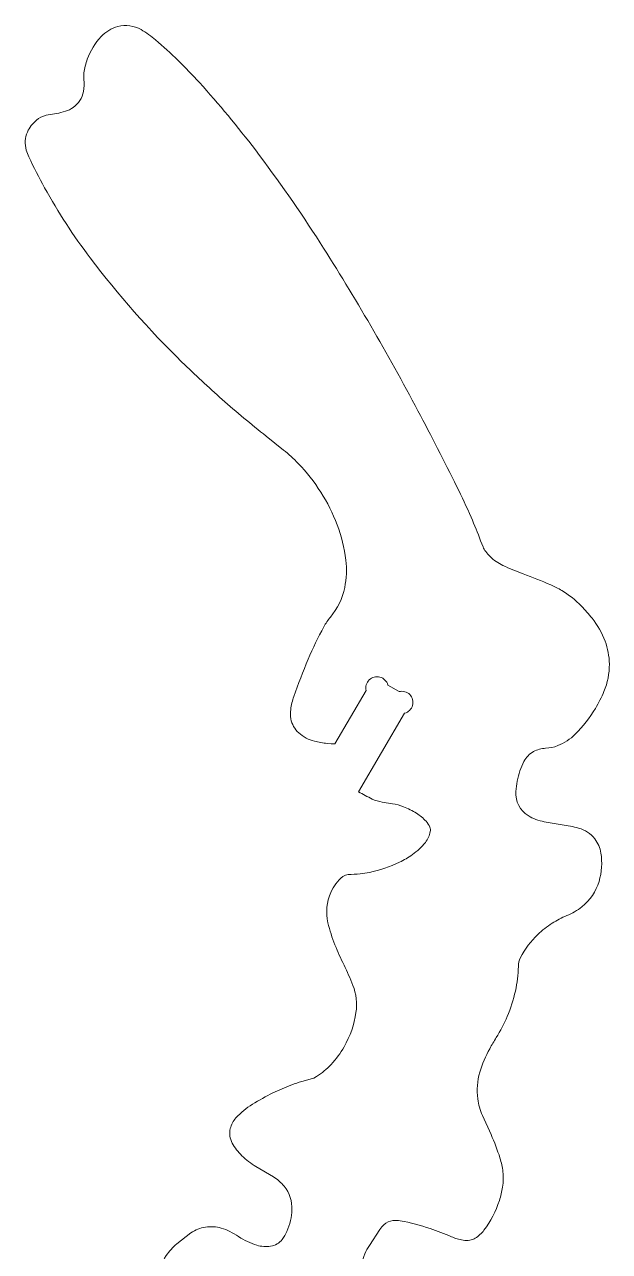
# Model space of a CAD drawing. Header units: centimetres. Extents: x -10.7 to 10.9, y -7.9 to 10.7.
# Drawn here: x -7.022 to -5.502, y 3.02 to 6.212 of the extents above; entities that cross this region are included whole.
import ezdxf

# ---------------------------------------------------------------- set-up
doc = ezdxf.new("R2010")
doc.units = ezdxf.units.CM
doc.header["$MEASUREMENT"] = 0
doc.layers.add('Capa 1', color=7, linetype='Continuous')

msp = doc.modelspace()

# ---------------------------------------------------------------- linework, layer by layer
at = {"layer": 'Capa 1', "color": 250, "lineweight": 18}
for points, knots in [([(-6.93954, 5.98072), (-6.93157, 5.98199), (-6.92371, 5.98382), (-6.91602, 5.98619), (-6.91602, 5.98619), (-6.90872, 5.98843), (-6.90185, 5.99182), (-6.89564, 5.99625), (-6.89564, 5.99625), (-6.88189, 6.00608), (-6.87248, 6.02084), (-6.86939, 6.03744), (-6.86939, 6.03744), (-6.86747, 6.04777), (-6.8671, 6.05833), (-6.86827, 6.06876), (-6.86827, 6.06876), (-6.86891, 6.07446), (-6.86883, 6.08022), (-6.868, 6.08588), (-6.868, 6.08588), (-6.86623, 6.09807), (-6.86329, 6.11005), (-6.85922, 6.12167), (-6.85922, 6.12167), (-6.85153, 6.14362), (-6.83936, 6.16371), (-6.82349, 6.1807), (-6.82349, 6.1807), (-6.8117, 6.19333), (-6.79657, 6.20233), (-6.77983, 6.20664), (-6.77983, 6.20664), (-6.75946, 6.2119), (-6.73786, 6.20904), (-6.71954, 6.19865), (-6.71954, 6.19865), (-6.70616, 6.19104), (-6.69353, 6.18215), (-6.68186, 6.1721), (-6.68186, 6.1721), (-6.64164, 6.13747), (-6.6036, 6.10038), (-6.56797, 6.06103), (-6.56797, 6.06103), (-6.51693, 6.00467), (-6.46834, 5.94612), (-6.42236, 5.88557), (-6.42236, 5.88557), (-6.36293, 5.8073), (-6.30674, 5.72664), (-6.25391, 5.64378), (-6.25391, 5.64378), (-6.16329, 5.50169), (-6.07849, 5.356), (-5.99969, 5.20705), (-5.99969, 5.20705), (-5.96514, 5.14173), (-5.93147, 5.07596), (-5.89871, 5.00971)], [0, 0, 0, 0, 0.0625, 0.0625, 0.0625, 0.0625, 0.125, 0.125, 0.125, 0.125, 0.1875, 0.1875, 0.1875, 0.1875, 0.25, 0.25, 0.25, 0.25, 0.3125, 0.3125, 0.3125, 0.3125, 0.375, 0.375, 0.375, 0.375, 0.4375, 0.4375, 0.4375, 0.4375, 0.5, 0.5, 0.5, 0.5, 0.5625, 0.5625, 0.5625, 0.5625, 0.625, 0.625, 0.625, 0.625, 0.6875, 0.6875, 0.6875, 0.6875, 0.75, 0.75, 0.75, 0.75, 0.8125, 0.8125, 0.8125, 0.8125, 0.875, 0.875, 0.875, 0.875, 1, 1, 1, 1]), ([(-6.39437, 5.14109), (-6.43331, 5.17207), (-6.47146, 5.20402), (-6.50879, 5.23692), (-6.50879, 5.23692), (-6.54442, 5.26831), (-6.57922, 5.30064), (-6.61315, 5.33385), (-6.61315, 5.33385), (-6.69917, 5.41809), (-6.77884, 5.50858), (-6.85149, 5.6046), (-6.85149, 5.6046), (-6.8954, 5.66265), (-6.93513, 5.72375), (-6.97035, 5.78747), (-6.97035, 5.78747), (-6.98484, 5.81367), (-6.9984, 5.84038), (-7.01101, 5.86755), (-7.01101, 5.86755), (-7.01369, 5.87335), (-7.01595, 5.87933), (-7.01776, 5.88545), (-7.01776, 5.88545), (-7.02235, 5.90093), (-7.02129, 5.91751), (-7.01476, 5.93227), (-7.01476, 5.93227), (-7.00946, 5.94424), (-7.00153, 5.95487), (-6.99155, 5.96334), (-6.99155, 5.96334), (-6.98425, 5.96953), (-6.97553, 5.9738), (-6.96617, 5.97579)], [0, 0, 0, 0, 0.1, 0.1, 0.1, 0.1, 0.2, 0.2, 0.2, 0.2, 0.3, 0.3, 0.3, 0.3, 0.4, 0.4, 0.4, 0.4, 0.5, 0.5, 0.5, 0.5, 0.6, 0.6, 0.6, 0.6, 0.7, 0.7, 0.7, 0.7, 0.8, 0.8, 0.8, 0.8, 1, 1, 1, 1]), ([(-6.23558, 4.34197), (-6.24674, 4.34302), (-6.25781, 4.34489), (-6.2687, 4.34754), (-6.2687, 4.34754), (-6.28405, 4.35128), (-6.29819, 4.35881), (-6.30983, 4.36947), (-6.30983, 4.36947), (-6.32043, 4.37916), (-6.32754, 4.39204), (-6.33013, 4.40616), (-6.33013, 4.40616), (-6.33157, 4.41406), (-6.33172, 4.42214), (-6.33061, 4.43009), (-6.33061, 4.43009), (-6.32898, 4.44164), (-6.32624, 4.453), (-6.3224, 4.46401), (-6.3224, 4.46401), (-6.31102, 4.49675), (-6.29858, 4.52911), (-6.28509, 4.56104), (-6.28509, 4.56104), (-6.27293, 4.58981), (-6.25937, 4.61797), (-6.24443, 4.64539), (-6.24443, 4.64539), (-6.23962, 4.6542), (-6.23396, 4.66249), (-6.22749, 4.67014), (-6.22749, 4.67014), (-6.20874, 4.69235), (-6.19588, 4.71892), (-6.19017, 4.74741), (-6.19017, 4.74741), (-6.18543, 4.77093), (-6.18445, 4.79506), (-6.18727, 4.8189), (-6.18727, 4.8189), (-6.19097, 4.85033), (-6.19857, 4.88118), (-6.20985, 4.91075), (-6.20985, 4.91075), (-6.23251, 4.97003), (-6.26683, 5.02421), (-6.3108, 5.06999), (-6.3108, 5.06999), (-6.32279, 5.08246), (-6.33557, 5.09414), (-6.34908, 5.10495)], [0, 0, 0, 0, 0.0714286, 0.0714286, 0.0714286, 0.0714286, 0.1428571, 0.1428571, 0.1428571, 0.1428571, 0.2142857, 0.2142857, 0.2142857, 0.2142857, 0.2857143, 0.2857143, 0.2857143, 0.2857143, 0.3571429, 0.3571429, 0.3571429, 0.3571429, 0.4285714, 0.4285714, 0.4285714, 0.4285714, 0.5, 0.5, 0.5, 0.5, 0.5714286, 0.5714286, 0.5714286, 0.5714286, 0.6428571, 0.6428571, 0.6428571, 0.6428571, 0.7142857, 0.7142857, 0.7142857, 0.7142857, 0.7857143, 0.7857143, 0.7857143, 0.7857143, 0.8571429, 0.8571429, 0.8571429, 0.8571429, 1, 1, 1, 1]), ([(-5.89871, 5.00971), (-5.88575, 4.98352), (-5.87337, 4.95706), (-5.86158, 4.93033), (-5.86158, 4.93033), (-5.85261, 4.90998), (-5.84432, 4.88934), (-5.83676, 4.86842)], [0, 0, 0, 0, 0.3333333, 0.3333333, 0.3333333, 0.3333333, 1, 1, 1, 1]), ([(-5.83051, 4.85298), (-5.82866, 4.84883), (-5.82636, 4.8449), (-5.8237, 4.84125), (-5.8237, 4.84125), (-5.8203, 4.83657), (-5.81651, 4.83219), (-5.81239, 4.82815), (-5.81239, 4.82815), (-5.80259, 4.81849), (-5.79122, 4.81055), (-5.77877, 4.80468), (-5.77877, 4.80468), (-5.76163, 4.79657), (-5.74412, 4.78925), (-5.72632, 4.78273), (-5.72632, 4.78273), (-5.70221, 4.77392), (-5.67836, 4.76445), (-5.65478, 4.75432), (-5.65478, 4.75432), (-5.64493, 4.75009), (-5.63537, 4.74522), (-5.62615, 4.73973), (-5.62615, 4.73973), (-5.60737, 4.72854), (-5.59014, 4.71489), (-5.57495, 4.69915), (-5.57495, 4.69915), (-5.56517, 4.68905), (-5.55592, 4.67847), (-5.5472, 4.66746), (-5.5472, 4.66746), (-5.53295, 4.64943), (-5.52158, 4.62931), (-5.51346, 4.60783), (-5.51346, 4.60783), (-5.5063, 4.5888), (-5.50251, 4.5687), (-5.50227, 4.54838), (-5.50227, 4.54838), (-5.50201, 4.5239), (-5.50676, 4.49965), (-5.51628, 4.4771), (-5.51628, 4.4771), (-5.52271, 4.46188), (-5.53015, 4.44709), (-5.53857, 4.43287), (-5.53857, 4.43287), (-5.55306, 4.40842), (-5.5706, 4.38592), (-5.59077, 4.36592), (-5.59077, 4.36592), (-5.6038, 4.35302), (-5.61925, 4.34287), (-5.63627, 4.33605), (-5.63627, 4.33605), (-5.64638, 4.332), (-5.65709, 4.32972), (-5.66797, 4.32931), (-5.66797, 4.32931), (-5.67892, 4.3289), (-5.68961, 4.32589), (-5.69918, 4.32057), (-5.69918, 4.32057), (-5.70988, 4.31459), (-5.71861, 4.30563), (-5.72428, 4.29476), (-5.72428, 4.29476), (-5.72834, 4.28698), (-5.73178, 4.27886), (-5.73455, 4.27053), (-5.73455, 4.27053), (-5.74034, 4.25302), (-5.74391, 4.23487), (-5.74518, 4.21649), (-5.74518, 4.21649), (-5.7469, 4.19133), (-5.73456, 4.16727), (-5.71313, 4.15401), (-5.71313, 4.15401), (-5.70038, 4.14613), (-5.68623, 4.14073), (-5.67146, 4.13815)], [0, 0, 0, 0, 0.0454545, 0.0454545, 0.0454545, 0.0454545, 0.0909091, 0.0909091, 0.0909091, 0.0909091, 0.1363636, 0.1363636, 0.1363636, 0.1363636, 0.1818182, 0.1818182, 0.1818182, 0.1818182, 0.2272727, 0.2272727, 0.2272727, 0.2272727, 0.2727273, 0.2727273, 0.2727273, 0.2727273, 0.3181818, 0.3181818, 0.3181818, 0.3181818, 0.3636364, 0.3636364, 0.3636364, 0.3636364, 0.4090909, 0.4090909, 0.4090909, 0.4090909, 0.4545455, 0.4545455, 0.4545455, 0.4545455, 0.5, 0.5, 0.5, 0.5, 0.5454545, 0.5454545, 0.5454545, 0.5454545, 0.5909091, 0.5909091, 0.5909091, 0.5909091, 0.6363636, 0.6363636, 0.6363636, 0.6363636, 0.6818182, 0.6818182, 0.6818182, 0.6818182, 0.7272727, 0.7272727, 0.7272727, 0.7272727, 0.7727273, 0.7727273, 0.7727273, 0.7727273, 0.8181818, 0.8181818, 0.8181818, 0.8181818, 0.8636364, 0.8636364, 0.8636364, 0.8636364, 0.9090909, 0.9090909, 0.9090909, 0.9090909, 1, 1, 1, 1]), ([(-6.07812, 4.4937), (-6.08072, 4.50371), (-6.08846, 4.51159), (-6.09843, 4.51434), (-6.09843, 4.51434), (-6.1084, 4.51711), (-6.11908, 4.51434), (-6.12646, 4.50709), (-6.12646, 4.50709), (-6.13384, 4.49983), (-6.13679, 4.48921), (-6.13419, 4.47919)], [0, 0, 0, 0, 0.25, 0.25, 0.25, 0.25, 0.5, 0.5, 0.5, 0.5, 1, 1, 1, 1]), ([(-6.13419, 4.47919), (-6.13419, 4.47919), (-6.21588, 4.34046), (-6.21588, 4.34046), (-6.21588, 4.34046), (-6.21588, 4.34046), (-6.22573, 4.34118), (-6.22573, 4.34118), (-6.22573, 4.34118), (-6.22573, 4.34118), (-6.23558, 4.34197), (-6.23558, 4.34197)], [0, 0, 0, 0, 0.25, 0.25, 0.25, 0.25, 0.5, 0.5, 0.5, 0.5, 1, 1, 1, 1]), ([(-6.03438, 4.42041), (-6.02436, 4.42301), (-6.01649, 4.43075), (-6.01372, 4.44072), (-6.01372, 4.44072), (-6.01096, 4.45069), (-6.01372, 4.46137), (-6.02098, 4.46875), (-6.02098, 4.46875), (-6.02823, 4.47612), (-6.03888, 4.47907), (-6.0489, 4.47648)], [0, 0, 0, 0, 0.25, 0.25, 0.25, 0.25, 0.5, 0.5, 0.5, 0.5, 1, 1, 1, 1]), ([(-6.0924, 4.18922), (-6.10151, 4.19054), (-6.11036, 4.19324), (-6.11865, 4.19723), (-6.11865, 4.19723), (-6.13087, 4.2031), (-6.14288, 4.20941), (-6.15463, 4.21616)], [0, 0, 0, 0, 0.3333333, 0.3333333, 0.3333333, 0.3333333, 1, 1, 1, 1]), ([(-6.26336, 3.4753), (-6.24951, 3.48407), (-6.23683, 3.4946), (-6.2257, 3.50664), (-6.2257, 3.50664), (-6.21268, 3.52071), (-6.20126, 3.53619), (-6.19166, 3.55278), (-6.19166, 3.55278), (-6.17578, 3.58023), (-6.16532, 3.61051), (-6.16085, 3.6419), (-6.16085, 3.6419), (-6.15746, 3.66575), (-6.16024, 3.69009), (-6.16894, 3.71254), (-6.16894, 3.71254), (-6.17585, 3.73043), (-6.18353, 3.74799), (-6.19194, 3.76521), (-6.19194, 3.76521), (-6.20036, 3.78244), (-6.2082, 3.79993), (-6.21541, 3.8177), (-6.21541, 3.8177), (-6.22303, 3.83639), (-6.22913, 3.85568), (-6.23368, 3.87536), (-6.23368, 3.87536), (-6.23979, 3.90184), (-6.23716, 3.92958), (-6.22616, 3.95443), (-6.22616, 3.95443), (-6.21911, 3.97034), (-6.20845, 3.98437), (-6.19501, 3.9954), (-6.19501, 3.9954), (-6.19101, 3.9987), (-6.18601, 4.00054), (-6.18083, 4.00065), (-6.18083, 4.00065), (-6.17041, 4.00088), (-6.16001, 4.00153), (-6.14963, 4.0026), (-6.14963, 4.0026), (-6.14167, 4.00343), (-6.13376, 4.00469), (-6.12592, 4.00637), (-6.12592, 4.00637), (-6.09899, 4.01212), (-6.07284, 4.02103), (-6.048, 4.03293), (-6.048, 4.03293), (-6.03625, 4.03855), (-6.02496, 4.0451), (-6.01426, 4.05253), (-6.01426, 4.05253), (-6.00145, 4.0614), (-5.99008, 4.07217), (-5.98052, 4.08445), (-5.98052, 4.08445), (-5.97413, 4.09264), (-5.96973, 4.10223), (-5.96763, 4.11241), (-5.96763, 4.11241), (-5.96684, 4.11627), (-5.96721, 4.12028), (-5.96871, 4.12394), (-5.96871, 4.12394), (-5.97107, 4.12969), (-5.97447, 4.13496), (-5.97874, 4.13949), (-5.97874, 4.13949), (-5.98614, 4.14735), (-5.99448, 4.15426), (-6.00356, 4.16011), (-6.00356, 4.16011), (-6.0142, 4.16695), (-6.02552, 4.17265), (-6.03735, 4.17716), (-6.03735, 4.17716), (-6.0467, 4.1807), (-6.05637, 4.18336), (-6.06623, 4.18506)], [0, 0, 0, 0, 0.0454545, 0.0454545, 0.0454545, 0.0454545, 0.0909091, 0.0909091, 0.0909091, 0.0909091, 0.1363636, 0.1363636, 0.1363636, 0.1363636, 0.1818182, 0.1818182, 0.1818182, 0.1818182, 0.2272727, 0.2272727, 0.2272727, 0.2272727, 0.2727273, 0.2727273, 0.2727273, 0.2727273, 0.3181818, 0.3181818, 0.3181818, 0.3181818, 0.3636364, 0.3636364, 0.3636364, 0.3636364, 0.4090909, 0.4090909, 0.4090909, 0.4090909, 0.4545455, 0.4545455, 0.4545455, 0.4545455, 0.5, 0.5, 0.5, 0.5, 0.5454545, 0.5454545, 0.5454545, 0.5454545, 0.5909091, 0.5909091, 0.5909091, 0.5909091, 0.6363636, 0.6363636, 0.6363636, 0.6363636, 0.6818182, 0.6818182, 0.6818182, 0.6818182, 0.7272727, 0.7272727, 0.7272727, 0.7272727, 0.7727273, 0.7727273, 0.7727273, 0.7727273, 0.8181818, 0.8181818, 0.8181818, 0.8181818, 0.8636364, 0.8636364, 0.8636364, 0.8636364, 0.9090909, 0.9090909, 0.9090909, 0.9090909, 1, 1, 1, 1]), ([(-5.62514, 4.13049), (-5.61063, 4.12823), (-5.59625, 4.12523), (-5.58204, 4.12152), (-5.58204, 4.12152), (-5.56541, 4.11716), (-5.5507, 4.10738), (-5.54024, 4.09371), (-5.54024, 4.09371), (-5.53191, 4.08284), (-5.52644, 4.07009), (-5.52428, 4.05659), (-5.52428, 4.05659), (-5.52034, 4.03202), (-5.52199, 4.00688), (-5.5291, 3.98304), (-5.5291, 3.98304), (-5.53686, 3.957), (-5.55234, 3.93398), (-5.57352, 3.91697), (-5.57352, 3.91697), (-5.58548, 3.90738), (-5.59878, 3.89959), (-5.613, 3.89384), (-5.613, 3.89384), (-5.62624, 3.88848), (-5.63893, 3.88187), (-5.65088, 3.87407), (-5.65088, 3.87407), (-5.66415, 3.86542), (-5.67662, 3.85562), (-5.68817, 3.8448), (-5.68817, 3.8448), (-5.70652, 3.8276), (-5.72169, 3.80728), (-5.73298, 3.7848), (-5.73298, 3.7848), (-5.73659, 3.77761), (-5.73855, 3.76969), (-5.73874, 3.76164), (-5.73874, 3.76164), (-5.73924, 3.74016), (-5.74186, 3.71876), (-5.74653, 3.69778), (-5.74653, 3.69778), (-5.7516, 3.6751), (-5.7587, 3.65293), (-5.76777, 3.63155), (-5.76777, 3.63155), (-5.77586, 3.61249), (-5.7854, 3.59408), (-5.79631, 3.57651), (-5.79631, 3.57651), (-5.80217, 3.56704), (-5.8078, 3.55743), (-5.81317, 3.54768), (-5.81317, 3.54768), (-5.82389, 3.52821), (-5.83249, 3.50764), (-5.83882, 3.48634), (-5.83882, 3.48634), (-5.84547, 3.46392), (-5.84731, 3.44037), (-5.84422, 3.41721), (-5.84422, 3.41721), (-5.84225, 3.40235), (-5.83811, 3.38785), (-5.83195, 3.37419)], [0, 0, 0, 0, 0.0555556, 0.0555556, 0.0555556, 0.0555556, 0.1111111, 0.1111111, 0.1111111, 0.1111111, 0.1666667, 0.1666667, 0.1666667, 0.1666667, 0.2222222, 0.2222222, 0.2222222, 0.2222222, 0.2777778, 0.2777778, 0.2777778, 0.2777778, 0.3333333, 0.3333333, 0.3333333, 0.3333333, 0.3888889, 0.3888889, 0.3888889, 0.3888889, 0.4444444, 0.4444444, 0.4444444, 0.4444444, 0.5, 0.5, 0.5, 0.5, 0.5555556, 0.5555556, 0.5555556, 0.5555556, 0.6111111, 0.6111111, 0.6111111, 0.6111111, 0.6666667, 0.6666667, 0.6666667, 0.6666667, 0.7222222, 0.7222222, 0.7222222, 0.7222222, 0.7777778, 0.7777778, 0.7777778, 0.7777778, 0.8333333, 0.8333333, 0.8333333, 0.8333333, 0.8888889, 0.8888889, 0.8888889, 0.8888889, 1, 1, 1, 1]), ([(-6.42089, 3.24113), (-6.43421, 3.24911), (-6.44655, 3.25861), (-6.45769, 3.26943), (-6.45769, 3.26943), (-6.46759, 3.27904), (-6.47595, 3.29011), (-6.48253, 3.30223), (-6.48253, 3.30223), (-6.48872, 3.31371), (-6.4905, 3.32707), (-6.48749, 3.33977), (-6.48749, 3.33977), (-6.48503, 3.35017), (-6.47999, 3.35978), (-6.47279, 3.3677), (-6.47279, 3.3677), (-6.46026, 3.3815), (-6.44582, 3.39347), (-6.42991, 3.40321), (-6.42991, 3.40321), (-6.41268, 3.41379), (-6.39496, 3.42356), (-6.37683, 3.43249), (-6.37683, 3.43249), (-6.36089, 3.44037), (-6.34454, 3.44741), (-6.32788, 3.45358), (-6.32788, 3.45358), (-6.31918, 3.45679), (-6.31036, 3.45968), (-6.30145, 3.46222)], [0, 0, 0, 0, 0.1111111, 0.1111111, 0.1111111, 0.1111111, 0.2222222, 0.2222222, 0.2222222, 0.2222222, 0.3333333, 0.3333333, 0.3333333, 0.3333333, 0.4444444, 0.4444444, 0.4444444, 0.4444444, 0.5555556, 0.5555556, 0.5555556, 0.5555556, 0.6666667, 0.6666667, 0.6666667, 0.6666667, 0.7777778, 0.7777778, 0.7777778, 0.7777778, 1, 1, 1, 1]), ([(-6.30145, 3.46222), (-6.30145, 3.46222), (-6.27411, 3.46993), (-6.27411, 3.46993), (-6.27411, 3.46993), (-6.27411, 3.46993), (-6.27024, 3.47142), (-6.27024, 3.47142), (-6.27024, 3.47142), (-6.27024, 3.47142), (-6.26336, 3.4753), (-6.26336, 3.4753)], [0, 0, 0, 0, 0.25, 0.25, 0.25, 0.25, 0.5, 0.5, 0.5, 0.5, 1, 1, 1, 1]), ([(-5.80971, 3.32444), (-5.80088, 3.30454), (-5.79315, 3.28418), (-5.78656, 3.26344), (-5.78656, 3.26344), (-5.78283, 3.25171), (-5.78027, 3.23967), (-5.77888, 3.22745), (-5.77888, 3.22745), (-5.77739, 3.21429), (-5.7777, 3.20101), (-5.77981, 3.18793), (-5.77981, 3.18793), (-5.78172, 3.1761), (-5.78451, 3.16442), (-5.78818, 3.153), (-5.78818, 3.153), (-5.79714, 3.12506), (-5.8107, 3.09883), (-5.8283, 3.07536), (-5.8283, 3.07536), (-5.83442, 3.0672), (-5.842, 3.06024), (-5.85066, 3.05482), (-5.85066, 3.05482), (-5.85497, 3.05213), (-5.85978, 3.05032), (-5.8648, 3.04948), (-5.8648, 3.04948), (-5.87065, 3.04851), (-5.87664, 3.04855), (-5.88249, 3.04958), (-5.88249, 3.04958), (-5.89295, 3.05141), (-5.90317, 3.0544), (-5.91296, 3.05853), (-5.91296, 3.05853), (-5.93109, 3.06615), (-5.94943, 3.07323), (-5.96799, 3.07975), (-5.96799, 3.07975), (-5.99326, 3.08862), (-6.01922, 3.09544), (-6.0456, 3.10009), (-6.0456, 3.10009), (-6.05199, 3.1012), (-6.05849, 3.10138), (-6.06493, 3.10063), (-6.06493, 3.10063), (-6.07364, 3.0996), (-6.0818, 3.09584), (-6.08822, 3.08988), (-6.08822, 3.08988), (-6.09228, 3.08612), (-6.0959, 3.08189), (-6.09895, 3.07726)], [0, 0, 0, 0, 0.0666667, 0.0666667, 0.0666667, 0.0666667, 0.1333333, 0.1333333, 0.1333333, 0.1333333, 0.2, 0.2, 0.2, 0.2, 0.2666667, 0.2666667, 0.2666667, 0.2666667, 0.3333333, 0.3333333, 0.3333333, 0.3333333, 0.4, 0.4, 0.4, 0.4, 0.4666667, 0.4666667, 0.4666667, 0.4666667, 0.5333333, 0.5333333, 0.5333333, 0.5333333, 0.6, 0.6, 0.6, 0.6, 0.6666667, 0.6666667, 0.6666667, 0.6666667, 0.7333333, 0.7333333, 0.7333333, 0.7333333, 0.8, 0.8, 0.8, 0.8, 0.8666667, 0.8666667, 0.8666667, 0.8666667, 1, 1, 1, 1]), ([(-6.58977, 3.06882), (-6.57844, 3.07633), (-6.56562, 3.08133), (-6.55218, 3.08345), (-6.55218, 3.08345), (-6.53846, 3.0856), (-6.52444, 3.08486), (-6.51102, 3.08124), (-6.51102, 3.08124), (-6.50321, 3.07913), (-6.49567, 3.07615), (-6.48856, 3.07233), (-6.48856, 3.07233), (-6.48083, 3.06818), (-6.47332, 3.06368), (-6.46602, 3.05881), (-6.46602, 3.05881), (-6.45138, 3.04905), (-6.43536, 3.04151), (-6.41849, 3.03647), (-6.41849, 3.03647), (-6.40688, 3.03298), (-6.39466, 3.0321), (-6.38267, 3.03386), (-6.38267, 3.03386), (-6.37076, 3.03561), (-6.35998, 3.04192), (-6.35264, 3.05148), (-6.35264, 3.05148), (-6.34774, 3.05788), (-6.34366, 3.06484), (-6.34047, 3.07226), (-6.34047, 3.07226), (-6.33656, 3.08136), (-6.33345, 3.09082), (-6.3312, 3.10047), (-6.3312, 3.10047), (-6.32906, 3.10964), (-6.32777, 3.11896), (-6.32736, 3.12836), (-6.32736, 3.12836), (-6.32639, 3.15061), (-6.33358, 3.17247), (-6.3476, 3.18978), (-6.3476, 3.18978), (-6.35545, 3.19948), (-6.36495, 3.20773), (-6.37567, 3.2141)], [0, 0, 0, 0, 0.0769231, 0.0769231, 0.0769231, 0.0769231, 0.1538462, 0.1538462, 0.1538462, 0.1538462, 0.2307692, 0.2307692, 0.2307692, 0.2307692, 0.3076923, 0.3076923, 0.3076923, 0.3076923, 0.3846154, 0.3846154, 0.3846154, 0.3846154, 0.4615385, 0.4615385, 0.4615385, 0.4615385, 0.5384615, 0.5384615, 0.5384615, 0.5384615, 0.6153846, 0.6153846, 0.6153846, 0.6153846, 0.6923077, 0.6923077, 0.6923077, 0.6923077, 0.7692308, 0.7692308, 0.7692308, 0.7692308, 0.8461538, 0.8461538, 0.8461538, 0.8461538, 1, 1, 1, 1]), ([(-6.62676, 3.03975), (-6.62676, 3.03975), (-6.60268, 3.0595), (-6.60268, 3.0595), (-6.60268, 3.0595), (-6.60268, 3.0595), (-6.58977, 3.06882), (-6.58977, 3.06882)], [0, 0, 0, 0, 0.3333333, 0.3333333, 0.3333333, 0.3333333, 1, 1, 1, 1]), ([(-6.63204, 2.08462), (-6.63837, 2.12394), (-6.64237, 2.16358), (-6.64406, 2.20336), (-6.64406, 2.20336), (-6.64594, 2.24781), (-6.64549, 2.29232), (-6.64272, 2.33672), (-6.64272, 2.33672), (-6.64026, 2.37597), (-6.63555, 2.41506), (-6.62862, 2.45377), (-6.62862, 2.45377), (-6.62654, 2.46534), (-6.62357, 2.47673), (-6.61975, 2.48787), (-6.61975, 2.48787), (-6.60306, 2.53624), (-6.59533, 2.58727), (-6.59693, 2.63842), (-6.59693, 2.63842), (-6.59829, 2.68262), (-6.60441, 2.72653), (-6.61516, 2.76942), (-6.61516, 2.76942), (-6.61779, 2.77987), (-6.62084, 2.7902), (-6.62433, 2.80038), (-6.62433, 2.80038), (-6.62975, 2.81623), (-6.63561, 2.83194), (-6.64189, 2.84748), (-6.64189, 2.84748), (-6.64823, 2.86313), (-6.65426, 2.87891), (-6.65997, 2.89479), (-6.65997, 2.89479), (-6.66634, 2.91249), (-6.67014, 2.931), (-6.67127, 2.94976), (-6.67127, 2.94976), (-6.67254, 2.9711), (-6.66651, 2.99221), (-6.65418, 3.00967), (-6.65418, 3.00967), (-6.64632, 3.0208), (-6.63711, 3.03091), (-6.62676, 3.03975)], [0, 0, 0, 0, 0.0769231, 0.0769231, 0.0769231, 0.0769231, 0.1538462, 0.1538462, 0.1538462, 0.1538462, 0.2307692, 0.2307692, 0.2307692, 0.2307692, 0.3076923, 0.3076923, 0.3076923, 0.3076923, 0.3846154, 0.3846154, 0.3846154, 0.3846154, 0.4615385, 0.4615385, 0.4615385, 0.4615385, 0.5384615, 0.5384615, 0.5384615, 0.5384615, 0.6153846, 0.6153846, 0.6153846, 0.6153846, 0.6923077, 0.6923077, 0.6923077, 0.6923077, 0.7692308, 0.7692308, 0.7692308, 0.7692308, 0.8461538, 0.8461538, 0.8461538, 0.8461538, 1, 1, 1, 1]), ([(-6.12602, 3.03577), (-6.13044, 3.0289), (-6.1343, 3.02167), (-6.13758, 3.01418), (-6.13758, 3.01418), (-6.14175, 3.00468), (-6.14458, 2.99463), (-6.14596, 2.98434), (-6.14596, 2.98434), (-6.14717, 2.97531), (-6.14484, 2.96614), (-6.13946, 2.95876), (-6.13946, 2.95876), (-6.13587, 2.95384), (-6.1311, 2.94987), (-6.1256, 2.94723)], [0, 0, 0, 0, 0.2, 0.2, 0.2, 0.2, 0.4, 0.4, 0.4, 0.4, 0.6, 0.6, 0.6, 0.6, 1, 1, 1, 1])]:
    msp.add_open_spline(points, degree=3, knots=knots, dxfattribs=at)
for points in [[(-6.96617, 5.97579), (-6.96617, 5.97579), (-6.93954, 5.98072), (-6.93954, 5.98072)], [(-6.34908, 5.10495), (-6.34908, 5.10495), (-6.39437, 5.14109), (-6.39437, 5.14109)], [(-5.83676, 4.86842), (-5.83676, 4.86842), (-5.83051, 4.85298), (-5.83051, 4.85298)], [(-6.0489, 4.47648), (-6.0489, 4.47648), (-6.07812, 4.4937), (-6.07812, 4.4937)], [(-6.15463, 4.21616), (-6.15463, 4.21616), (-6.03438, 4.42041), (-6.03438, 4.42041)], [(-6.06623, 4.18506), (-6.06623, 4.18506), (-6.0924, 4.18922), (-6.0924, 4.18922)], [(-5.67146, 4.13815), (-5.67146, 4.13815), (-5.62514, 4.13049), (-5.62514, 4.13049)], [(-5.83195, 3.37419), (-5.83195, 3.37419), (-5.80971, 3.32444), (-5.80971, 3.32444)], [(-6.37567, 3.2141), (-6.37567, 3.2141), (-6.42089, 3.24113), (-6.42089, 3.24113)], [(-6.09895, 3.07726), (-6.09895, 3.07726), (-6.12602, 3.03577), (-6.12602, 3.03577)]]:
    msp.add_open_spline(points, degree=3, dxfattribs=at)

doc.saveas('drawing.dxf')
